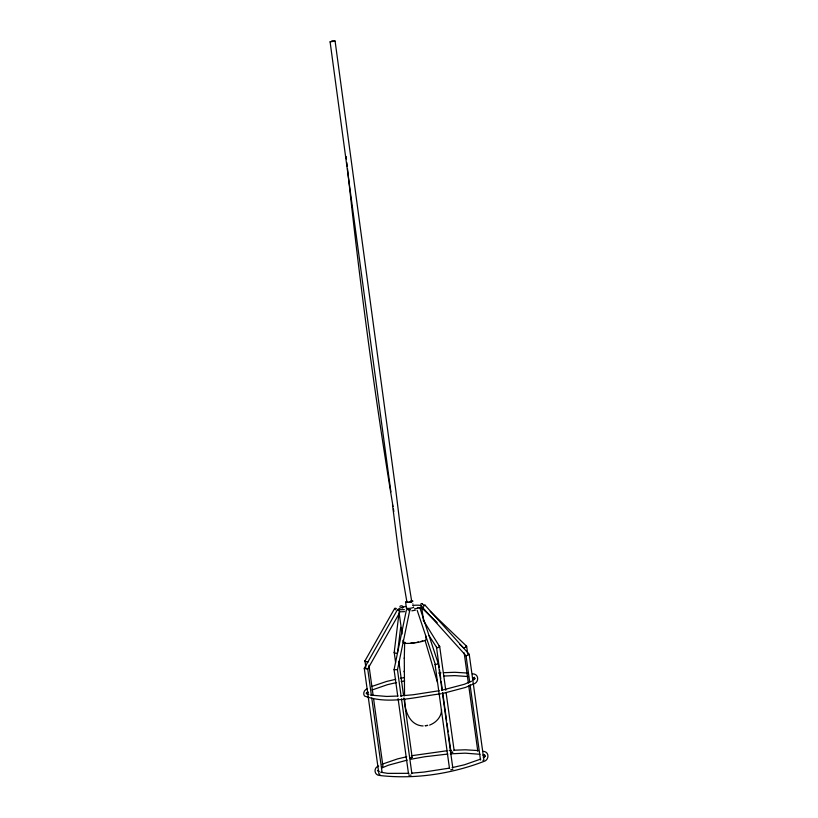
<?xml version="1.0" encoding="UTF-8"?>
<svg xmlns="http://www.w3.org/2000/svg" width="818" height="818" viewBox="0 0 818 818"><rect width="100%" height="100%" fill="white"/><g stroke="black" fill="none" stroke-linecap="round" stroke-linejoin="round"><path stroke-width="1.23" d="M397.732 696.087L394.071 669.666L406.413 609.942A1.687 0.706 11.7 0 1 408.765 609.829A1.687 0.706 11.7 0 1 409.297 611.036M404.542 695.791L404.286 657.887M404.072 671.823L404.082 671.169M474.348 679.605L474.389 677.202L474.726 678.419M390.902 491.925L330.094 41.841L332.926 40.972L335.094 41.074L395.902 491.158L402.364 543.51L411.74 601.619M335.094 41.074L330.094 41.841M404.276 658.449L404.695 642.058M430.248 611.394L466.557 646.179L466.004 647.099M398.857 614.43L394.194 652.427L395.585 662.468M397.742 651.22L400.667 627.324M441.556 709.523C441.618 716.783 436.127 722.662 429.634 725.085M397.466 669.84L409.675 610.76M367.18 692.468L366.863 693.245M439.215 667.437L436.485 646.966M439.603 646.588L423.376 620.402M397.589 652.478L397.037 653.071A1.595 0.757 -1.8 0 1 395.82 653.296L394.388 652.856M365.84 667.335L364.951 660.893L394.613 608.52M399.511 610.995L397.364 609.86L364.266 668.357L378.826 773.255M400.299 611.506L367.742 669.042L371.413 695.515M474.45 679.196L474.961 678.531L473.09 679.962M424.603 605.719L424.931 605.064L423.059 606.424M439.419 646.833L437.978 647.621A1.595 0.716 -18.3 0 1 436.843 647.672L429.072 635.729M424.931 605.064L469.225 654.318L483.898 760.045L482.927 760.403M373.652 699.298L382.936 766.169L381.515 766.681M367.466 688.684C364.409 689.502 362.548 693.511 364.542 696.026C388.754 705.085 416.311 696.701 441.127 693.776M366.566 693.541L368.448 692.12M473.101 684.124C479.215 682.938 479.379 673.715 472.456 673.838M378.662 766.047C373.315 767.437 373.979 775.525 379.889 775.474M483.305 757.407L485.156 755.996L484.522 757.079L484.563 754.697L484.685 755.556M483.397 761.578C489.501 760.372 489.645 751.2 482.732 751.333M394.736 651.834L394.235 652.652M423.417 607.702L421.321 608.633M435.186 664.543L438.356 663.889L442.027 690.28M465.646 647.335L463.571 647.958L459.931 644.472M381.566 768.071L388.397 765.198L407.211 760.106M394.071 669.666L397.129 669.656M468.591 654.625L469.215 654.328L467.047 655.33M412.057 757.519L409.91 757.979M452.875 769.38L450.708 769.83M371.934 686.414L386.525 681.466L395.759 679.318M372.057 689.993L387.466 684.666L396.577 682.56M471.546 681.2L464.297 684.298L441.546 690.31M472.763 684.308L465.401 687.457L442.354 693.552M382.057 764.247L397.568 758.889L406.73 756.762M480.769 759.073L464.481 764.779L452.078 767.652M483.039 761.762C450.687 774.002 414.726 779.37 380.278 775.566M406.975 602.396L399.123 556.598L392.476 504.624M411.556 601.69L407.701 602.447M465.708 646.251L466.557 646.179M410.82 757.867L411.444 757.734M411.065 775.096L408.847 775.26M411.822 610.841L415.35 610.208M400.411 678.296L403.949 677.662M401.147 681.558L404.634 680.924M439.215 690.729L413.162 694.758L400.503 695.883M411.331 755.75L446.884 750.771M410.933 759.237L424.746 756.752L447.814 754.053M449.573 768.112L423.98 772.059L411.434 773.174M452.927 752.202L451.127 752.284M410.83 601.639L411.751 601.578M438.642 673.061L441.004 672.846M449.225 750.556L451.556 750.351M451.72 752.315L452.364 752.274M450.319 753.838L465.186 753.163L480.002 754.298M404.419 609.686L398.969 609.696M404.654 611.649L401.321 611.772M380.022 774.227L378.928 774.084M443.448 672.693L454.839 672.284L467.599 673.05M443.54 676.036L454.767 675.627L468.53 676.578M397.988 696.036L386.761 696.445L370.615 695.116M453.98 750.208L465.278 749.799L477.916 750.556M408.949 773.327L387.752 773.368L380.646 772.223M435.452 664.778L417.18 610.32M423.131 725.955C409.808 725.505 404.501 711.006 404.767 699.523M365.288 668.459L364.266 668.357L366.28 668.858M366.72 668.94L367.732 669.012M366.075 661.67L367.793 661.874A1.595 0.521 9.9 0 0 368.315 661.731M331.638 41.197L332.619 41.462M365.677 661.537L364.961 661.046M472.651 677.529L474.481 678.459M368.887 694.543L366.137 693.153L367.026 694.022M482.876 755.055L484.696 755.975M379.235 771.384L377.415 770.464L378.11 770.975M422.078 603.561L423.888 605.3M421.699 607.846L437.17 622.672M439.634 646.148L439.246 645.883A1.595 0.716 -18.3 0 0 438.918 645.831M422.477 607.355L466.045 655.801L469.706 682.171M419.91 607.897L438.356 663.889M425.094 640.535L437.425 682.294M435.104 664.717L449.501 768.501M393.039 506.577C374.46 394.45 359.634 281.719 347.497 168.723M393.438 509.041L393.836 511.506M466.649 646.281L467.702 653.827M470.053 684.676L480.514 760.014M464.174 652.907L468.366 683.163M468.724 685.678L477.814 751.241M439.675 646.353L445.769 690.269M446.117 692.785L454.133 750.505M439.573 669.962L440.8 678.817M441.147 681.343L442.374 690.198M442.722 692.723L446.587 720.546M446.935 723.071L448.162 731.926M448.52 734.452L450.8 750.893M442.374 692.785L452.804 767.969M421.495 605.872L423.55 620.668M425.595 635.453L426.106 639.144A11.616 1.933 -7.9 0 1 416.168 642.672A11.616 1.933 -7.9 0 1 403.284 642.723L402.937 640.259M405.626 602.191L406.464 608.234M399.01 611.915L402.088 634.093M398.816 661.333L403.55 695.474M403.908 697.999L412.149 757.437M397.466 669.778L401.147 696.333M401.495 698.869L411.853 773.47M398.08 698.592L408.519 773.879M368.928 665.239L373.131 695.515M371.761 698.04L382.088 772.417M346.147 156.494L346.413 158.927M346.812 162.588L347.221 166.248M364.951 660.893A1.595 0.521 9.9 0 1 365.268 660.678M395.462 609.788A1.687 0.757 29.5 0 1 394.665 608.439A1.687 0.757 29.5 0 1 396.372 608.592M397.344 609.359A1.687 0.757 29.5 0 1 397.609 609.88M402.855 607.784A1.687 1.227 7 0 1 402.2 608.163M399.869 606.527A1.687 1.227 7 0 1 403.11 606.874M403.141 607.201A1.687 1.227 7 0 1 403.049 607.508M412.753 603.919A1.687 1.135 -32.3 0 1 413.029 604.073M416.781 608.674A1.687 0.798 -18.2 0 1 418.765 607.59A1.687 0.798 -18.2 0 1 419.91 608.326M420.646 604.195A1.687 0.685 -46.2 0 1 422.2 604.154M412.599 605.422A11.616 1.933 -7.9 0 1 420.697 606.987M419.184 607.631A11.616 1.933 -7.9 0 1 417.057 608.275M416.239 608.49A11.616 1.933 -7.9 0 1 414.45 608.889M410.544 609.553A11.616 1.933 -7.9 0 1 408.54 609.809M399.429 609.839A11.616 1.933 -7.9 0 1 405.708 606.445M410.646 600.862A3.681 0.613 -7.9 0 1 412.313 601.547A3.681 0.613 -7.9 0 1 406.771 602.416A3.681 0.613 -7.9 0 1 407.037 601.435M413.448 606.976A3.681 0.613 -7.9 0 1 410.063 608.285A3.681 0.613 -7.9 0 1 406.72 607.876M422.712 640.913A10.194 1.697 -7.9 0 1 420.841 641.476M418.55 642.007A10.194 1.697 -7.9 0 1 416.863 642.324M415.125 642.6A10.194 1.697 -7.9 0 1 410.81 643.05M405.36 642.856A10.194 1.697 -7.9 0 1 404.685 642.508M425.288 725.719L427.62 725.402L425.288 725.719M466.168 655.739L466.649 655.525L466.168 655.739"/></g></svg>
